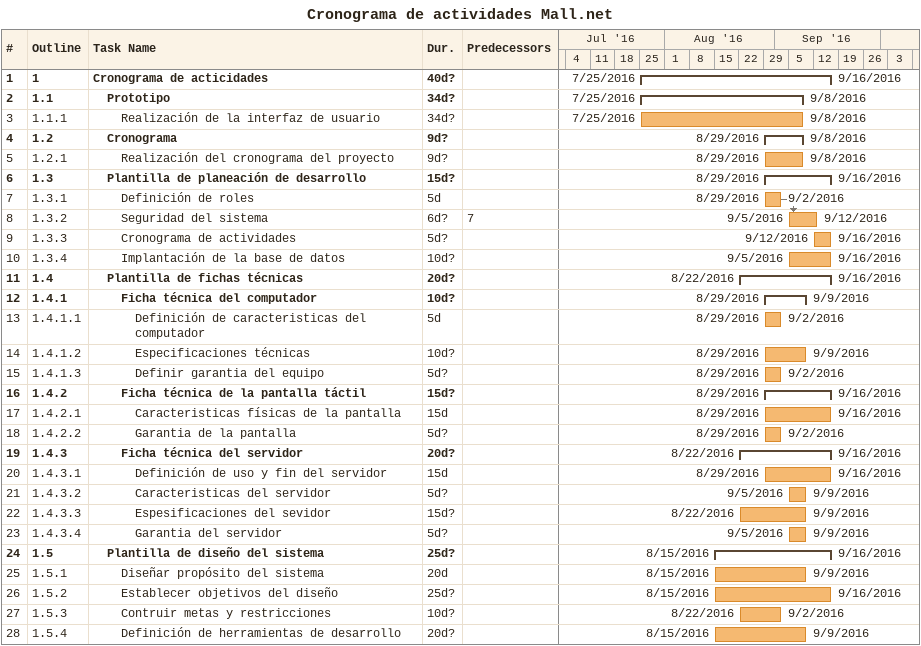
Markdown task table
Cronograma de actividades Mall.net

| ID | WBS | Task | Duration | Start | Finish | Predecessors |
|---|---|---|---|---|---|---|
| 1 | 1 | **Cronograma de acticidades** | 40d? | 2016-07-25 | 2016-09-16 |  |
| 2 | 1.1 | **Prototipo** | 34d? | 2016-07-25 | 2016-09-08 |  |
| 3 | 1.1.1 | Realización de la interfaz de usuario | 34d? | 2016-07-25 | 2016-09-08 |  |
| 4 | 1.2 | **Cronograma** | 9d? | 2016-08-29 | 2016-09-08 |  |
| 5 | 1.2.1 | Realización del cronograma del proyecto | 9d? | 2016-08-29 | 2016-09-08 |  |
| 6 | 1.3 | **Plantilla de planeación de desarrollo** | 15d? | 2016-08-29 | 2016-09-16 |  |
| 7 | 1.3.1 | Definición de roles | 5d | 2016-08-29 | 2016-09-02 |  |
| 8 | 1.3.2 | Seguridad del sistema | 6d? | 2016-09-05 | 2016-09-12 | 7 |
| 9 | 1.3.3 | Cronograma de actividades | 5d? | 2016-09-12 | 2016-09-16 |  |
| 10 | 1.3.4 | Implantación de la base de datos | 10d? | 2016-09-05 | 2016-09-16 |  |
| 11 | 1.4 | **Plantilla de fichas técnicas** | 20d? | 2016-08-22 | 2016-09-16 |  |
| 12 | 1.4.1 | **Ficha técnica del computador** | 10d? | 2016-08-29 | 2016-09-09 |  |
| 13 | 1.4.1.1 | Definición de caracteristicas del computador | 5d | 2016-08-29 | 2016-09-02 |  |
| 14 | 1.4.1.2 | Especificaciones técnicas | 10d? | 2016-08-29 | 2016-09-09 |  |
| 15 | 1.4.1.3 | Definir garantia del equipo | 5d? | 2016-08-29 | 2016-09-02 |  |
| 16 | 1.4.2 | **Ficha técnica de la pantalla táctil** | 15d? | 2016-08-29 | 2016-09-16 |  |
| 17 | 1.4.2.1 | Caracteristicas físicas de la pantalla | 15d | 2016-08-29 | 2016-09-16 |  |
| 18 | 1.4.2.2 | Garantia de la pantalla | 5d? | 2016-08-29 | 2016-09-02 |  |
| 19 | 1.4.3 | **Ficha técnica del servidor** | 20d? | 2016-08-22 | 2016-09-16 |  |
| 20 | 1.4.3.1 | Definición de uso y fin del servidor | 15d | 2016-08-29 | 2016-09-16 |  |
| 21 | 1.4.3.2 | Caracteristicas del servidor | 5d? | 2016-09-05 | 2016-09-09 |  |
| 22 | 1.4.3.3 | Espesificaciones del sevidor | 15d? | 2016-08-22 | 2016-09-09 |  |
| 23 | 1.4.3.4 | Garantia del servidor | 5d? | 2016-09-05 | 2016-09-09 |  |
| 24 | 1.5 | **Plantilla de diseño del sistema** | 25d? | 2016-08-15 | 2016-09-16 |  |
| 25 | 1.5.1 | Diseñar propósito del sistema | 20d | 2016-08-15 | 2016-09-09 |  |
| 26 | 1.5.2 | Establecer objetivos del diseño | 25d? | 2016-08-15 | 2016-09-16 |  |
| 27 | 1.5.3 | Contruir metas y restricciones | 10d? | 2016-08-22 | 2016-09-02 |  |
| 28 | 1.5.4 | Definición de herramientas de desarrollo | 20d? | 2016-08-15 | 2016-09-09 |  |
